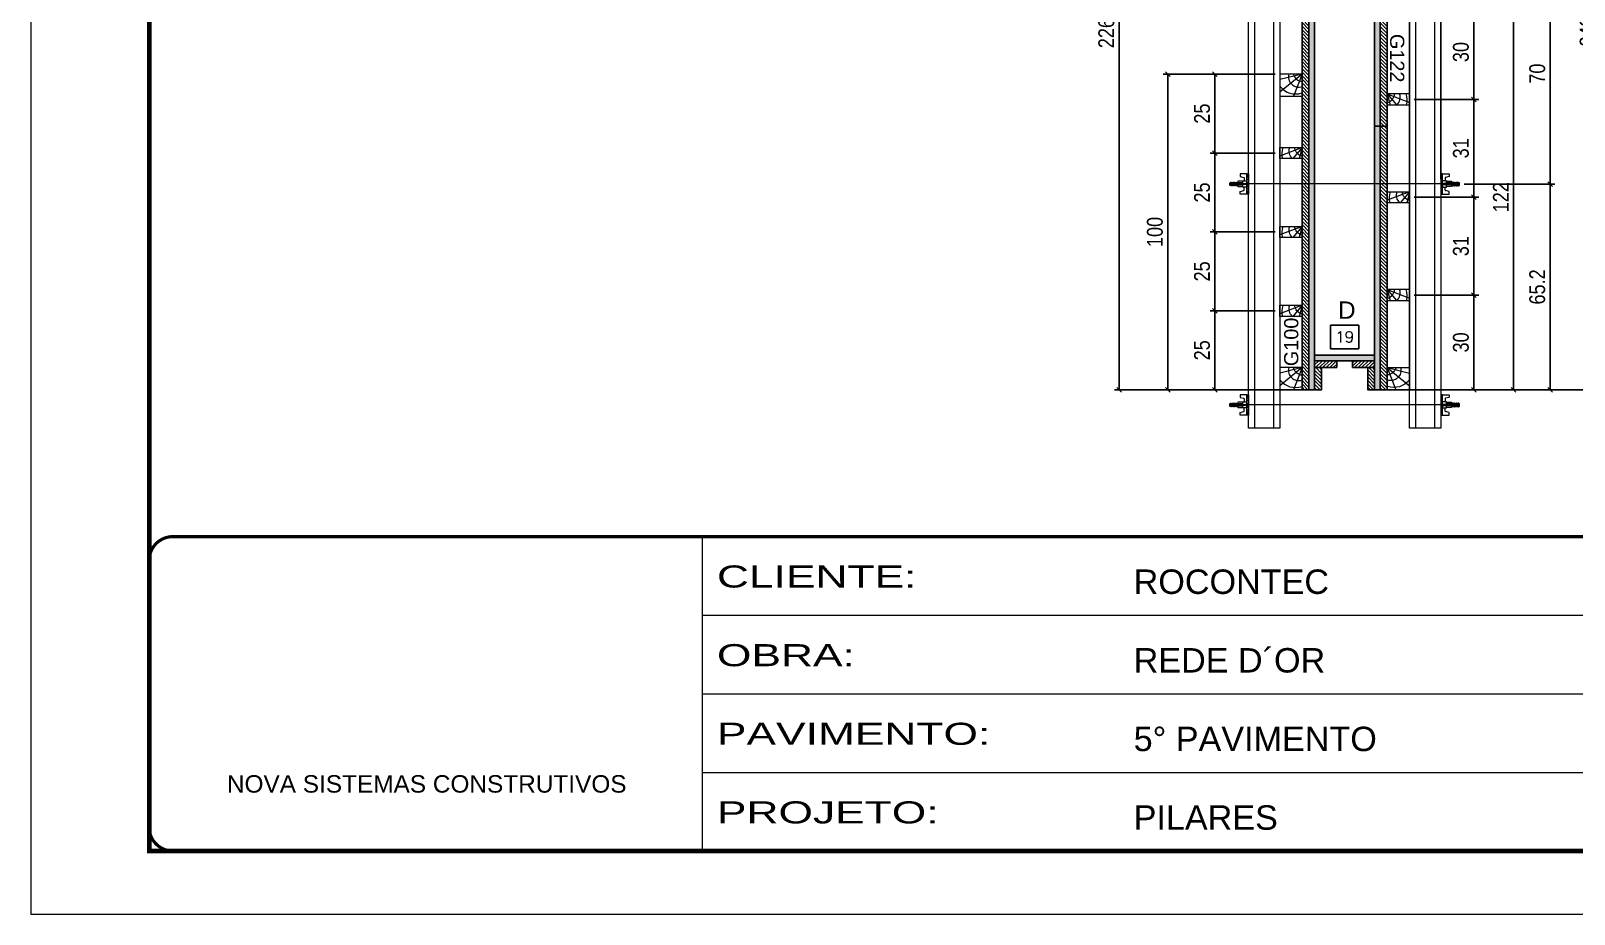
# Model space of a CAD drawing. Extents: x 28748 to 35002, y 14885 to 43501.
# Drawn here: x 28748 to 29726, y 28668 to 29228 of the extents above; entities that cross this region are included whole.
import ezdxf
from ezdxf.enums import TextEntityAlignment as Align

# ---------------------------------------------------------------- set-up
doc = ezdxf.new("R2010")
doc.units = 0
doc.linetypes.add('CONTINUO', pattern=[0])
doc.linetypes.add('DASHED', pattern=[0.75, 0.5, -0.25])
for name, color, linetype, lineweight in [('CONCRETO', 251, 'Continuous', 25), ('Folhas', 255, 'Continuous', 9), ('Hachura', 251, 'Continuous', 9), ('Madeira', 126, 'Continuous', 18), ('Perfil Metálico', 224, 'Continuous', 18), ('SARRAFO DE PRESSAO', 251, 'DASHED', 9), ('Texto Seção', 7, 'Continuous', 15)]:
    doc.layers.add(name, color=color, linetype=linetype, lineweight=lineweight)
for name, color, linetype in [('COTA', 241, 'Continuous'), ('MEIO_PONT', 93, 'Continuous'), ('Painéis', 200, 'Continuous'), ('SARRAFO', 251, 'Continuous'), ('TEXTO_GERAL', 7, 'Continuous')]:
    doc.layers.add(name, color=color, linetype=linetype)
doc.styles.add('ARIAL', font='arial.ttf')
doc.styles.add('COTA TECNICA 2X', font='techl___.ttf', dxfattribs={"height": 10})
doc.styles.add('ROMANS', font='romans.shx')
doc.styles.add('SANSSERIF', font='sas_____.pfb')
doc.styles.add('Tecnologia', font='')
doc.styles.get('Tecnologia').set_extended_font_data('Forgotten Futurist')
doc.dimstyles.new('Cota Seção interna', dxfattribs={"dimtxt": 7, "dimasz": 6, "dimexe": 0.18, "dimexo": 2, "dimgap": -4, "dimtad": 3, "dimdec": 1, "dimlfac": 0.5, "dimzin": 12, "dimdsep": 46, "dimtxsty": 'ROMANS', "dimblk": 'ARCHTICK', "dimcen": 0.09, "dimse1": 1, "dimse2": 1, "dimsd1": 1, "dimsd2": 1, "dimclrd": 180, "dimclre": 5, "dimclrt": 1, "dimadec": 0, "dimazin": 3, "dimtfac": 1, "dimtdec": 1, "dimtofl": 0, "dimtmove": 0, "dimatfit": 3, "dimldrblk": 'ARCHTICK', "dimfxl": 1, "dimtolj": 1, "dimtzin": 0, "dimarcsym": 0})
doc.dimstyles.new('SECAO PILAR', dxfattribs={"dimtxt": 10, "dimasz": 3, "dimexe": 3, "dimexo": 3, "dimgap": 3, "dimtad": 1, "dimdec": 1, "dimlfac": 0.5, "dimzin": 12, "dimdsep": 46, "dimtxsty": 'COTA TECNICA 2X', "dimblk1": 'OBLIQUE', "dimblk2": 'OBLIQUE', "dimsah": 1, "dimcen": 0.9, "dimclrd": 256, "dimclre": 256, "dimclrt": 256, "dimadec": 1, "dimazin": 3, "dimtfac": 1, "dimtdec": 1, "dimtmove": 0, "dimatfit": 3, "dimfxl": 1, "dimtolj": 1, "dimtzin": 12, "dimarcsym": 0})
pattern_1 = [(315, (53133.929, 19876.1973), (1.12253202, 1.12253202), [])]
pattern_2 = [(45, (39376.0727, 51909.9573), (-1.12253202, 1.12253202), [])]
pattern_3 = [(315, (53141.929, 20143.1973), (1.12253202, 1.12253202), [])]

# ---------------------------------------------------------------- blocks, each defined once
blk = doc.blocks.new('9999999999')
at = {"color": 30, "linetype": 'CONTINUO'}
for p, q in [((98564.56, 34230.21), (98564.56, 34429.45)), ((98564.56, 34379.64), (99583.98, 34379.64)), ((98564.56, 34329.83), (99487.98, 34329.83)), ((98564.56, 34280.02), (99487.98, 34280.02))]:
    blk.add_line(p, q, dxfattribs=at)
at = {"color": 30, "linetype": 'CONTINUO', "const_width": 2}
blk.add_lwpolyline([(99583.98, 34230.21), (99583.98, 34414.45, 0.414214), (99568.98, 34429.45), (98228.98, 34429.45, 0.414214), (98213.98, 34414.45), (98213.98, 34245.21, 0.414214), (98228.98, 34230.21), (99583.98, 34230.21)], format="xyb", dxfattribs=at)
at = {"layer": 'Folhas'}
blk.add_lwpolyline([(98138.98, 34190.21), (99623.98, 34190.21), (99623.98, 35240.21), (98138.98, 35240.21)], close=True, dxfattribs=at)
at = {"layer": 'Folhas', "color": 30, "const_width": 3}
blk.add_lwpolyline([(98213.98, 34230.21), (99583.98, 34230.21), (99583.98, 35200.21), (98213.98, 35200.21)], close=True, dxfattribs=at)
at = {"color": 7, "linetype": 'Continuous', "ltscale": 5, "style": 'ARIAL'}
for s, height, p in [('ROCONTEC', 15.483, (98837.68, 34393.13)), ('REDE D´OR', 15.483, (98837.68, 34343.32)), ('5° PAVIMENTO', 15.4829, (98837.68, 34293.51)), ('NOVA SISTEMAS CONSTRUTIVOS', 11.0592, (98263.19, 34267.21)), ('PILARES', 15.483, (98837.68, 34243.7))]:
    blk.add_text(s, height=height, dxfattribs=at).set_placement(p)
at = {"layer": 'Folhas', "color": 7, "style": 'Tecnologia', "width": 1.5}
for s, p in [('CLIENTE:', (98573.65, 34397.17)), ('OBRA:', (98573.65, 34347.31)), ('PAVIMENTO:', (98573.65, 34297.5)), ('PROJETO:', (98573.65, 34247.69))]:
    blk.add_text(s, height=14, dxfattribs=at).set_placement(p)
blk = doc.blocks.new('*D1001')
at = {"layer": 'COTA', "color": 180, "lineweight": -2, "transparency": 16777216}
for p, q in [((29589.71, 29041.15), (29571.71, 29041.15)), ((29571.71, 29041.15), (29571.71, 29026.15)), ((29589.71, 29026.15), (29589.71, 29041.15)), ((29571.71, 29026.15), (29589.71, 29026.15))]:
    blk.add_line(p, q, dxfattribs=at)
at = {"layer": 'Defpoints', "color": 0, "transparency": 16777216}
for p in [(29561.71, 29022.15), (29599.71, 29022.15), (29599.71, 29022.15)]:
    blk.add_point(p, dxfattribs=at)
at = {"layer": 'COTA', "color": 1, "transparency": 16777216, "insert": (29580.71, 29033.65), "char_height": 7, "attachment_point": 5, "style": 'ROMANS'}
blk.add_mtext('\\A1;19', dxfattribs=at)
blk = doc.blocks.new('_ArchTick')
at = {"color": 0, "linetype": 'ByBlock', "const_width": 0.15}
blk.add_lwpolyline([(-0.5, -0.5), (0.5, 0.5)], dxfattribs=at)
blk = doc.blocks.new('C')
at = {"layer": 'Hachura', "color": 0}
for p, q in [((0, 3.22), (0, -3.22)), ((0.45, 3.22), (0, 3.22)), ((0.46, 3.16), (0, 3.16)), ((0.46, 3.05), (0, 3.05)), ((0.46, 2.88), (0, 2.88)), ((0, 2.75), (0, -1.16)), ((0.46, 2.65), (0, 2.65)), ((0.46, 2.23), (0, 2.23)), ((0.46, 1.51), (0, 1.51)), ((0.39, 0.49), (0.17, 0.49)), ((0.45, -3.23), (0.45, 3.22)), ((0.45, 3.22), (2.58, 3.22)), ((1.74, 0.97), (0.45, 0.97)), ((1.45, 0.1), (0.45, 0.1)), ((1.35, 1.94), (1.35, 0.96)), ((2.58, 2.39), (1.47, 2.09)), ((1.74, -0.97), (1.74, 0.97)), ((1.74, 0.97), (1.74, 0.84)), ((1.74, 0.97), (1.74, 0.84)), ((1.74, 0.84), (3.35, 0.84)), ((3.35, 0.45), (1.74, 0.45)), ((2.58, 3.22), (2.58, 2.39)), ((3.32, 0.84), (3.32, -0.84)), ((3.35, 0.84), (3.35, -0.84)), ((3.68, 0.45), (3.35, 0.45)), ((3.84, -0.52), (3.35, 0.45)), ((3.35, 0.06), (3.67, -0.57)), ((3.68, 0.45), (4.16, -0.52)), ((3.72, 0.5), (4.25, -0.57)), ((4.37, -0.55), (3.83, 0.53)), ((4.15, 0.45), (3.93, 0.45)), ((4.42, -0.52), (3.93, 0.45)), ((4.15, 0.45), (4.26, 0.45)), ((4.26, 0.45), (4.74, -0.52)), ((4.3, 0.5), (4.83, -0.57)), ((4.95, -0.55), (4.41, 0.53)), ((4.51, 0.45), (4.84, 0.45)), ((5, -0.52), (4.51, 0.45)), ((4.84, 0.45), (5.32, -0.52)), ((4.88, 0.5), (5.41, -0.57)), ((5.53, -0.55), (4.99, 0.53)), ((5.58, -0.52), (5.09, 0.45)), ((5.42, 0.45), (5.09, 0.45)), ((5.58, -0.52), (5.09, 0.45)), ((5.42, 0.45), (5.74, -0.19)), ((5.46, 0.5), (5.74, -0.07)), ((5.74, 0.19), (5.57, 0.53)), ((5.74, 0.32), (5.68, 0.45)), ((5.68, 0.45), (5.74, 0.45)), ((5.74, 0.45), (5.9, 0.29)), ((5.74, 0.45), (5.74, -0.52)), ((5.9, -0.36), (5.9, 0.29)), ((0.45, 0), (0, 0)), ((0.46, -1.52), (0, -1.52)), ((0.46, -2.23), (0, -2.23)), ((0.46, -2.65), (0, -2.65)), ((0.46, -2.88), (0, -2.88)), ((0.46, -3.05), (0, -3.05)), ((0.46, -3.16), (0, -3.16)), ((0, -3.22), (2.57, -3.22)), ((0.08, -0.48), (0.29, -0.48)), ((0.29, -0.48), (0.4, -0.48)), ((0.45, 0), (0.45, -0.97)), ((0.45, -0.16), (1.45, -0.16)), ((0.45, -0.65), (0.45, -0.32)), ((0.45, -3.23), (0.45, -0.65)), ((0.45, -0.97), (1.74, -0.97)), ((1.35, -1.94), (1.35, -0.97)), ((2.58, -2.39), (1.47, -2.1)), ((3.35, -0.32), (1.74, -0.32)), ((3.35, -0.84), (1.74, -0.84)), ((2.58, -3.23), (2.58, -2.39)), ((3.35, -0.07), (3.58, -0.52)), ((3.35, -0.52), (3.58, -0.52)), ((3.84, -0.52), (4.16, -0.52)), ((4.42, -0.52), (4.74, -0.52)), ((4.63, -0.52), (4.74, -0.52)), ((5, -0.52), (5.32, -0.52)), ((5.58, -0.52), (5.74, -0.52)), ((5.74, -0.52), (5.9, -0.36)), ((5.74, -0.52), (5.74, -0.52))]:
    blk.add_line(p, q, dxfattribs=at)
for centre, radius, start, end in [((1.52, 1.94), 0.161, 104.7436, 180), ((1.44, -0.03), 0.129, 272.695, 87.305), ((3.81, 0.39), 0.143, 25.5688, 154.4312), ((4.39, 0.39), 0.143, 25.5688, 154.4312), ((4.97, 0.39), 0.143, 25.5688, 154.4312), ((5.55, 0.39), 0.143, 25.5688, 154.4312), ((0.17, -0.37), 0.174, 221.744, 317.8592), ((1.52, -1.94), 0.161, 180, 255.2564), ((3.71, -0.4), 0.174, 222.1408, 318.256), ((4.29, -0.4), 0.174, 222.1408, 318.256), ((4.87, -0.4), 0.174, 222.1408, 318.256), ((5.45, -0.4), 0.174, 222.1408, 318.256), ((5.61, -0.4), 0.174, 317.8592, 318.256)]:
    blk.add_arc(centre, radius, start, end, dxfattribs=at)
blk = doc.blocks.new('_Oblique')
at = {"color": 0, "linetype": 'ByBlock', "lineweight": -2}
blk.add_line((-0.5, -0.5), (0.5, 0.5), dxfattribs=at)
blk = doc.blocks.new('*D1892')
at = {"layer": 'COTA', "lineweight": -2, "transparency": 16777216}
for p, q in [((29610.71, 29498.15), (29745.79, 29498.15)), ((29742.79, 29000.15), (29742.79, 29498.15)), ((29610.75, 29000.15), (29745.79, 29000.15))]:
    blk.add_line(p, q, dxfattribs=at)
at = {"layer": 'Defpoints', "color": 0, "transparency": 16777216}
for p in [(29607.71, 29498.15), (29742.79, 29498.15), (29607.75, 29000.15)]:
    blk.add_point(p, dxfattribs=at)
at = {"layer": 'COTA', "lineweight": -2, "transparency": 16777216, "xscale": 3, "yscale": 3, "zscale": 3}
for p, rotation in [((29742.79, 29498.15), 90), ((29742.79, 29000.15), 270)]:
    blk.add_blockref('_Oblique', p, dxfattribs=dict(at, rotation=rotation))
at = {"layer": 'COTA', "transparency": 16777216, "insert": (29734.69, 29249.15), "char_height": 10, "attachment_point": 5, "rotation": 90, "style": 'COTA TECNICA 2X'}
blk.add_mtext('\\A1;249 PAINEL', dxfattribs=at)
blk = doc.blocks.new('*D1893')
at = {"layer": 'COTA', "lineweight": -2, "transparency": 16777216}
for p, q in [((29558.71, 29452.15), (29434.84, 29452.15)), ((29437.84, 29452.15), (29437.84, 29000.15)), ((29558.71, 29000.15), (29434.84, 29000.15))]:
    blk.add_line(p, q, dxfattribs=at)
at = {"layer": 'Defpoints', "color": 0, "transparency": 16777216}
for p in [(29561.71, 29452.15), (29437.84, 29000.15), (29561.71, 29000.15)]:
    blk.add_point(p, dxfattribs=at)
at = {"layer": 'COTA', "lineweight": -2, "transparency": 16777216, "xscale": 3, "yscale": 3, "zscale": 3}
for p, rotation in [((29437.84, 29452.15), 90), ((29437.84, 29000.15), 270)]:
    blk.add_blockref('_Oblique', p, dxfattribs=dict(at, rotation=rotation))
at = {"layer": 'COTA', "transparency": 16777216, "insert": (29429.73, 29226.15), "char_height": 10, "attachment_point": 5, "rotation": 90, "style": 'COTA TECNICA 2X'}
blk.add_mtext('\\A1;226', dxfattribs=at)
blk = doc.blocks.new('PONTALETE')
at = {"layer": 'Madeira'}
for q in [(2.71, 7), (7, 5.76), (7, 1.74)]:
    blk.add_line((0, 0), q, dxfattribs=at)
blk.add_lwpolyline([(0, 0), (7, 0), (7, 7), (0, 7)], close=True, dxfattribs=at)
for centre, radius, start, end in [((2.04, 0.06), 6.23, 37.2818, 109.0913), ((1.09, 0.9), 3.19, 343.603, 109.9847), ((-0.21, -0.78), 3.09, 14.6322, 86.0383)]:
    blk.add_arc(centre, radius, start, end, dxfattribs=at)
blk = doc.blocks.new('MEIO PONTALETE')
at = {"layer": 'Madeira'}
for q in [(2.71, 7), (3.5, 2.88), (3.5, 0.87)]:
    blk.add_line((0, 0), q, dxfattribs=at)
blk.add_lwpolyline([(0, 0), (3.5, 0), (3.5, 7), (0, 7)], close=True, dxfattribs=at)
for centre, radius, start, end in [((2.04, 0.06), 6.23, 76.4499, 109.0913), ((1.09, 0.9), 3.19, 40.9063, 109.9847), ((-0.21, -0.78), 3.09, 14.6322, 86.0383)]:
    blk.add_arc(centre, radius, start, end, dxfattribs=at)
blk = doc.blocks.new('*D990')
at = {"layer": 'COTA', "lineweight": -2, "transparency": 16777216}
for p, q in [((29624.75, 29060.15), (29665.62, 29060.15)), ((29662.62, 29000.15), (29662.62, 29060.15)), ((29624.75, 29000.15), (29665.62, 29000.15))]:
    blk.add_line(p, q, dxfattribs=at)
at = {"layer": 'Defpoints', "color": 0, "transparency": 16777216}
for p in [(29621.75, 29060.15), (29662.62, 29060.15), (29621.75, 29000.15)]:
    blk.add_point(p, dxfattribs=at)
at = {"layer": 'COTA', "lineweight": -2, "transparency": 16777216, "xscale": 3, "yscale": 3, "zscale": 3}
for p, rotation in [((29662.62, 29060.15), 90), ((29662.62, 29000.15), 270)]:
    blk.add_blockref('_Oblique', p, dxfattribs=dict(at, rotation=rotation))
at = {"layer": 'COTA', "transparency": 16777216, "insert": (29654.4, 29030.15), "char_height": 10, "attachment_point": 5, "rotation": 90, "style": 'COTA TECNICA 2X'}
blk.add_mtext('\\A1;30', dxfattribs=at)
blk = doc.blocks.new('*D991')
at = {"layer": 'COTA', "lineweight": -2, "transparency": 16777216}
for p, q in [((29624.75, 29122.15), (29665.62, 29122.15)), ((29662.62, 29060.15), (29662.62, 29122.15)), ((29624.75, 29060.15), (29665.62, 29060.15))]:
    blk.add_line(p, q, dxfattribs=at)
at = {"layer": 'Defpoints', "color": 0, "transparency": 16777216}
for p in [(29621.75, 29122.15), (29662.62, 29122.15), (29621.75, 29060.15)]:
    blk.add_point(p, dxfattribs=at)
at = {"layer": 'COTA', "lineweight": -2, "transparency": 16777216, "xscale": 3, "yscale": 3, "zscale": 3}
for p, rotation in [((29662.62, 29122.15), 90), ((29662.62, 29060.15), 270)]:
    blk.add_blockref('_Oblique', p, dxfattribs=dict(at, rotation=rotation))
at = {"layer": 'COTA', "transparency": 16777216, "insert": (29654.4, 29091.15), "char_height": 10, "attachment_point": 5, "rotation": 90, "style": 'COTA TECNICA 2X'}
blk.add_mtext('\\A1;31', dxfattribs=at)
blk = doc.blocks.new('*D992')
at = {"layer": 'COTA', "lineweight": -2, "transparency": 16777216}
for p, q in [((29624.75, 29184.15), (29665.62, 29184.15)), ((29662.62, 29122.15), (29662.62, 29184.15)), ((29624.75, 29122.15), (29665.62, 29122.15))]:
    blk.add_line(p, q, dxfattribs=at)
at = {"layer": 'Defpoints', "color": 0, "transparency": 16777216}
for p in [(29621.75, 29184.15), (29662.62, 29184.15), (29621.75, 29122.15)]:
    blk.add_point(p, dxfattribs=at)
at = {"layer": 'COTA', "lineweight": -2, "transparency": 16777216, "xscale": 3, "yscale": 3, "zscale": 3}
for p, rotation in [((29662.62, 29184.15), 90), ((29662.62, 29122.15), 270)]:
    blk.add_blockref('_Oblique', p, dxfattribs=dict(at, rotation=rotation))
at = {"layer": 'COTA', "transparency": 16777216, "insert": (29654.4, 29153.15), "char_height": 10, "attachment_point": 5, "rotation": 90, "style": 'COTA TECNICA 2X'}
blk.add_mtext('\\A1;31', dxfattribs=at)
blk = doc.blocks.new('*D993')
at = {"layer": 'COTA', "lineweight": -2, "transparency": 16777216}
for p, q in [((29624.75, 29244.15), (29665.62, 29244.15)), ((29662.62, 29184.15), (29662.62, 29244.15)), ((29624.75, 29184.15), (29665.62, 29184.15))]:
    blk.add_line(p, q, dxfattribs=at)
at = {"layer": 'Defpoints', "color": 0, "transparency": 16777216}
for p in [(29621.75, 29244.15), (29662.62, 29244.15), (29621.75, 29184.15)]:
    blk.add_point(p, dxfattribs=at)
at = {"layer": 'COTA', "lineweight": -2, "transparency": 16777216, "xscale": 3, "yscale": 3, "zscale": 3}
for p, rotation in [((29662.62, 29244.15), 90), ((29662.62, 29184.15), 270)]:
    blk.add_blockref('_Oblique', p, dxfattribs=dict(at, rotation=rotation))
at = {"layer": 'COTA', "transparency": 16777216, "insert": (29654.4, 29214.15), "char_height": 10, "attachment_point": 5, "rotation": 90, "style": 'COTA TECNICA 2X'}
blk.add_mtext('\\A1;30', dxfattribs=at)
blk = doc.blocks.new('*D994')
at = {"layer": 'COTA', "lineweight": -2, "transparency": 16777216}
for p, q in [((29624.75, 29244.15), (29690.74, 29244.15)), ((29687.74, 29000.15), (29687.74, 29244.15)), ((29624.75, 29000.15), (29690.74, 29000.15))]:
    blk.add_line(p, q, dxfattribs=at)
at = {"layer": 'Defpoints', "color": 0, "transparency": 16777216}
for p in [(29621.75, 29244.15), (29687.74, 29244.15), (29621.75, 29000.15)]:
    blk.add_point(p, dxfattribs=at)
at = {"layer": 'COTA', "lineweight": -2, "transparency": 16777216, "xscale": 3, "yscale": 3, "zscale": 3}
for p, rotation in [((29687.74, 29244.15), 90), ((29687.74, 29000.15), 270)]:
    blk.add_blockref('_Oblique', p, dxfattribs=dict(at, rotation=rotation))
at = {"layer": 'COTA', "transparency": 16777216, "insert": (29679.68, 29122.15), "char_height": 10, "attachment_point": 5, "rotation": 90, "style": 'COTA TECNICA 2X'}
blk.add_mtext('\\A1;122', dxfattribs=at)
blk = doc.blocks.new('*D1879')
at = {"layer": 'COTA', "lineweight": -2, "transparency": 16777216}
for p, q in [((29536.71, 29050.15), (29495.5, 29050.15)), ((29498.5, 29000.15), (29498.5, 29050.15)), ((29536.71, 29000.15), (29495.5, 29000.15))]:
    blk.add_line(p, q, dxfattribs=at)
at = {"layer": 'Defpoints', "color": 0, "transparency": 16777216}
for p in [(29498.5, 29050.15), (29539.71, 29050.15), (29539.71, 29000.15)]:
    blk.add_point(p, dxfattribs=at)
at = {"layer": 'COTA', "lineweight": -2, "transparency": 16777216, "xscale": 3, "yscale": 3, "zscale": 3}
for p, rotation in [((29498.5, 29050.15), 90), ((29498.5, 29000.15), 270)]:
    blk.add_blockref('_Oblique', p, dxfattribs=dict(at, rotation=rotation))
at = {"layer": 'COTA', "transparency": 16777216, "insert": (29490.39, 29025.15), "char_height": 10, "attachment_point": 5, "rotation": 90, "style": 'COTA TECNICA 2X'}
blk.add_mtext('\\A1;25', dxfattribs=at)
blk = doc.blocks.new('*D1880')
at = {"layer": 'COTA', "lineweight": -2, "transparency": 16777216}
for p, q in [((29536.71, 29100.15), (29495.5, 29100.15)), ((29498.5, 29050.15), (29498.5, 29100.15)), ((29536.71, 29050.15), (29495.5, 29050.15))]:
    blk.add_line(p, q, dxfattribs=at)
at = {"layer": 'Defpoints', "color": 0, "transparency": 16777216}
for p in [(29498.5, 29100.15), (29539.71, 29100.15), (29539.71, 29050.15)]:
    blk.add_point(p, dxfattribs=at)
at = {"layer": 'COTA', "lineweight": -2, "transparency": 16777216, "xscale": 3, "yscale": 3, "zscale": 3}
for p, rotation in [((29498.5, 29100.15), 90), ((29498.5, 29050.15), 270)]:
    blk.add_blockref('_Oblique', p, dxfattribs=dict(at, rotation=rotation))
at = {"layer": 'COTA', "transparency": 16777216, "insert": (29490.39, 29075.15), "char_height": 10, "attachment_point": 5, "rotation": 90, "style": 'COTA TECNICA 2X'}
blk.add_mtext('\\A1;25', dxfattribs=at)
blk = doc.blocks.new('*D1881')
at = {"layer": 'COTA', "linetype": 'ByBlock', "lineweight": -2, "transparency": 16777216}
for p, q in [((29536.71, 29150.15), (29495.5, 29150.15)), ((29498.5, 29100.15), (29498.5, 29150.15)), ((29536.71, 29100.15), (29495.5, 29100.15))]:
    blk.add_line(p, q, dxfattribs=at)
at = {"layer": 'Defpoints', "color": 0, "linetype": 'ByBlock', "transparency": 16777216}
for p in [(29498.5, 29150.15), (29539.71, 29150.15), (29539.71, 29100.15)]:
    blk.add_point(p, dxfattribs=at)
at = {"layer": 'COTA', "linetype": 'ByBlock', "lineweight": -2, "transparency": 16777216, "xscale": 3, "yscale": 3, "zscale": 3}
for p, rotation in [((29498.5, 29150.15), 90), ((29498.5, 29100.15), 270)]:
    blk.add_blockref('_Oblique', p, dxfattribs=dict(at, rotation=rotation))
at = {"layer": 'COTA', "linetype": 'ByBlock', "transparency": 16777216, "insert": (29490.39, 29125.15), "char_height": 10, "attachment_point": 5, "rotation": 90, "style": 'COTA TECNICA 2X'}
blk.add_mtext('\\A1;25', dxfattribs=at)
blk = doc.blocks.new('*D1882')
at = {"layer": 'COTA', "linetype": 'ByBlock', "lineweight": -2, "transparency": 16777216}
for p, q in [((29536.71, 29200.15), (29495.5, 29200.15)), ((29498.5, 29150.15), (29498.5, 29200.15)), ((29536.71, 29150.15), (29495.5, 29150.15))]:
    blk.add_line(p, q, dxfattribs=at)
at = {"layer": 'Defpoints', "color": 0, "linetype": 'ByBlock', "transparency": 16777216}
for p in [(29498.5, 29200.15), (29539.71, 29200.15), (29539.71, 29150.15)]:
    blk.add_point(p, dxfattribs=at)
at = {"layer": 'COTA', "linetype": 'ByBlock', "lineweight": -2, "transparency": 16777216, "xscale": 3, "yscale": 3, "zscale": 3}
for p, rotation in [((29498.5, 29200.15), 90), ((29498.5, 29150.15), 270)]:
    blk.add_blockref('_Oblique', p, dxfattribs=dict(at, rotation=rotation))
at = {"layer": 'COTA', "linetype": 'ByBlock', "transparency": 16777216, "insert": (29490.39, 29175.15), "char_height": 10, "attachment_point": 5, "rotation": 90, "style": 'COTA TECNICA 2X'}
blk.add_mtext('\\A1;25', dxfattribs=at)
blk = doc.blocks.new('*D1887')
at = {"layer": 'COTA', "lineweight": -2, "transparency": 16777216}
for p, q in [((29536.71, 29200.15), (29465.63, 29200.15)), ((29468.63, 29200.15), (29468.63, 29000.15)), ((29536.71, 29000.15), (29465.63, 29000.15))]:
    blk.add_line(p, q, dxfattribs=at)
at = {"layer": 'Defpoints', "color": 0, "transparency": 16777216}
for p in [(29539.71, 29200.15), (29468.63, 29000.15), (29539.71, 29000.15)]:
    blk.add_point(p, dxfattribs=at)
at = {"layer": 'COTA', "lineweight": -2, "transparency": 16777216, "xscale": 3, "yscale": 3, "zscale": 3}
for p, rotation in [((29468.63, 29200.15), 90), ((29468.63, 29000.15), 270)]:
    blk.add_blockref('_Oblique', p, dxfattribs=dict(at, rotation=rotation))
at = {"layer": 'COTA', "transparency": 16777216, "insert": (29460.52, 29100.15), "char_height": 10, "attachment_point": 5, "rotation": 90, "style": 'COTA TECNICA 2X'}
blk.add_mtext('\\A1;100', dxfattribs=at)
blk = doc.blocks.new('*D1898')
at = {"layer": 'COTA', "linetype": 'ByBlock', "lineweight": -2, "transparency": 16777216}
for p, q in [((29509.68, 29554.98), (29509.68, 29592.75)), ((29509.68, 29589.75), (29621.75, 29589.75)), ((29621.75, 29003.15), (29621.75, 29592.75))]:
    blk.add_line(p, q, dxfattribs=at)
at = {"layer": 'Defpoints', "color": 0, "linetype": 'ByBlock', "transparency": 16777216}
for p in [(29621.75, 29589.75), (29509.68, 29551.98), (29621.75, 29000.15)]:
    blk.add_point(p, dxfattribs=at)
at = {"layer": 'COTA', "linetype": 'ByBlock', "lineweight": -2, "transparency": 16777216, "xscale": 3, "yscale": 3, "zscale": 3, "rotation": 180}
blk.add_blockref('_Oblique', (29509.68, 29589.75), dxfattribs=at)
at = {"layer": 'COTA', "linetype": 'ByBlock', "lineweight": -2, "transparency": 16777216, "xscale": 3, "yscale": 3, "zscale": 3}
blk.add_blockref('_Oblique', (29621.75, 29589.75), dxfattribs=at)
at = {"layer": 'COTA', "linetype": 'ByBlock', "transparency": 16777216, "insert": (29565.72, 29597.86), "char_height": 10, "attachment_point": 5, "style": 'COTA TECNICA 2X'}
blk.add_mtext('\\A1;56', dxfattribs=at)
blk = doc.blocks.new('*D1899')
at = {"layer": 'COTA', "linetype": 'ByBlock', "lineweight": -2, "transparency": 16777216}
for p, q in [((29621.75, 29003.15), (29621.75, 29592.75)), ((29621.75, 29589.75), (29641.71, 29589.75)), ((29641.71, 29133.55), (29641.71, 29592.75))]:
    blk.add_line(p, q, dxfattribs=at)
at = {"layer": 'Defpoints', "color": 0, "linetype": 'ByBlock', "transparency": 16777216}
for p in [(29641.71, 29589.75), (29641.71, 29130.55), (29621.75, 29000.15)]:
    blk.add_point(p, dxfattribs=at)
at = {"layer": 'COTA', "linetype": 'ByBlock', "lineweight": -2, "transparency": 16777216, "xscale": 3, "yscale": 3, "zscale": 3, "rotation": 180}
blk.add_blockref('_Oblique', (29621.75, 29589.75), dxfattribs=at)
at = {"layer": 'COTA', "linetype": 'ByBlock', "lineweight": -2, "transparency": 16777216, "xscale": 3, "yscale": 3, "zscale": 3}
blk.add_blockref('_Oblique', (29641.71, 29589.75), dxfattribs=at)
at = {"layer": 'COTA', "linetype": 'ByBlock', "transparency": 16777216, "insert": (29631.73, 29597.85), "char_height": 10, "attachment_point": 5, "style": 'COTA TECNICA 2X'}
blk.add_mtext('\\A1;10', dxfattribs=at)
blk = doc.blocks.new('*D1900')
at = {"layer": 'COTA', "lineweight": -2, "transparency": 16777216}
for p, q in [((29656.5, 29130.48), (29713.87, 29130.48)), ((29710.87, 29000.15), (29710.87, 29130.48)), ((29624.75, 29000.15), (29713.87, 29000.15))]:
    blk.add_line(p, q, dxfattribs=at)
at = {"layer": 'Defpoints', "color": 0, "transparency": 16777216}
for p in [(29653.5, 29130.48), (29710.87, 29130.48), (29621.75, 29000.15)]:
    blk.add_point(p, dxfattribs=at)
at = {"layer": 'COTA', "lineweight": -2, "transparency": 16777216, "xscale": 3, "yscale": 3, "zscale": 3}
for p, rotation in [((29710.87, 29130.48), 90), ((29710.87, 29000.15), 270)]:
    blk.add_blockref('_Oblique', p, dxfattribs=dict(at, rotation=rotation))
at = {"layer": 'COTA', "transparency": 16777216, "insert": (29702.76, 29065.31), "char_height": 10, "attachment_point": 5, "rotation": 90, "style": 'COTA TECNICA 2X'}
blk.add_mtext('\\A1;65.2', dxfattribs=at)
blk = doc.blocks.new('*D1901')
at = {"layer": 'COTA', "linetype": 'ByBlock', "lineweight": -2, "transparency": 16777216}
for p, q in [((29656.51, 29270.48), (29713.87, 29270.48)), ((29710.87, 29130.48), (29710.87, 29270.48)), ((29656.5, 29130.48), (29713.87, 29130.48))]:
    blk.add_line(p, q, dxfattribs=at)
at = {"layer": 'Defpoints', "color": 0, "linetype": 'ByBlock', "transparency": 16777216}
for p in [(29653.51, 29270.48), (29710.87, 29270.48), (29653.5, 29130.48)]:
    blk.add_point(p, dxfattribs=at)
at = {"layer": 'COTA', "linetype": 'ByBlock', "lineweight": -2, "transparency": 16777216, "xscale": 3, "yscale": 3, "zscale": 3}
for p, rotation in [((29710.87, 29270.48), 90), ((29710.87, 29130.48), 270)]:
    blk.add_blockref('_Oblique', p, dxfattribs=dict(at, rotation=rotation))
at = {"layer": 'COTA', "linetype": 'ByBlock', "transparency": 16777216, "insert": (29702.76, 29200.48), "char_height": 10, "attachment_point": 5, "rotation": 90, "style": 'COTA TECNICA 2X'}
blk.add_mtext('\\A1;70', dxfattribs=at)

msp = doc.modelspace()

# ---------------------------------------------------------------- hatches: boundary and pattern name
at = {"layer": 'Hachura'}
h = msp.add_hatch(color=256, dxfattribs=at)
h.dxf.hatch_style = 1
h.paths.add_polyline_path([(29599.71, 29498.15), (29599.71, 29000.15), (29603.31, 29000.15), (29603.31, 29498.15)])
h = msp.add_hatch(dxfattribs=at)
h.set_pattern_fill('ANSI31', color=256, scale=0.5, angle=270, style=0)
h.set_pattern_definition(pattern_3)
h.paths.add_polyline_path([(29603.31, 29498.15), (29607.71, 29498.15), (29607.71, 29000.15), (29603.31, 29000.15)])
h = msp.add_hatch(dxfattribs=at)
h.set_pattern_fill('ANSI31', color=256, scale=0.5, angle=270, style=0)
h.set_pattern_definition(pattern_3)
h.paths.add_polyline_path([(29558.11, 29452.15), (29553.71, 29452.15), (29553.71, 29000.15), (29558.11, 29000.15)])
h = msp.add_hatch(color=256, dxfattribs=at)
h.dxf.hatch_style = 1
h.paths.add_polyline_path([(29561.71, 29452.15), (29561.71, 29000.15), (29558.11, 29000.15), (29558.11, 29452.15)])
h = msp.add_hatch(color=256, dxfattribs=at)
h.dxf.hatch_style = 1
h.paths.add_polyline_path([(29599.71, 29018.55), (29599.71, 29022.15), (29561.71, 29022.15), (29561.71, 29018.55)])
h = msp.add_hatch(dxfattribs=at)
h.set_pattern_fill('ANSI31', color=256, scale=0.5, angle=360, style=0)
h.set_pattern_definition(pattern_2)
h.paths.add_polyline_path([(29561.71, 29018.55), (29561.71, 29014.15), (29575.71, 29014.15), (29575.71, 29018.55)])
h = msp.add_hatch(dxfattribs=at)
h.set_pattern_fill('ANSI31', color=256, scale=0.5, angle=270, style=0)
h.set_pattern_definition(pattern_1)
h.paths.add_polyline_path([(29566.11, 29014.15), (29561.71, 29014.15), (29561.71, 29000.15), (29566.11, 29000.15)])
h = msp.add_hatch(dxfattribs=at)
h.set_pattern_fill('ANSI31', color=256, scale=0.5, angle=360, style=0)
h.set_pattern_definition(pattern_2)
h.paths.add_polyline_path([(29599.71, 29018.55), (29599.71, 29014.15), (29585.71, 29014.15), (29585.71, 29018.55)])
h = msp.add_hatch(dxfattribs=at)
h.set_pattern_fill('ANSI31', color=256, scale=0.5, angle=270, style=0)
h.set_pattern_definition(pattern_1)
h.paths.add_polyline_path([(29595.31, 29014.15), (29599.71, 29014.15), (29599.71, 29000.15), (29595.31, 29000.15)])

# ---------------------------------------------------------------- linework, layer by layer
at = {"layer": 'CONCRETO', "color": 2}
msp.add_lwpolyline([(29599.71, 29022.15), (29561.71, 29022.15), (29561.71, 29460.15), (29063.71, 29460.15), (29063.71, 29498.15), (29599.71, 29498.15)], close=True, dxfattribs=at)
at = {"layer": 'Hachura'}
for p, q in [((29652.5, 29130.55), (29512.7, 29130.54)), ((29652.51, 28990.55), (29512.71, 28990.54))]:
    msp.add_line(p, q, dxfattribs=at)
at = {"layer": 'Madeira'}
for points in [[(29621.75, 29244.15), (29607.75, 29244.15), (29607.75, 29000.15), (29621.75, 29000.15)], [(29539.71, 29000.15), (29553.71, 29000.15), (29553.71, 29200.15), (29539.71, 29200.15)]]:
    msp.add_lwpolyline(points, close=True, dxfattribs=at)
at = {"layer": 'Painéis'}
msp.add_line((29599.71, 29167.15), (29608.11, 29167.15), dxfattribs=at)
for points in [[(29599.71, 29498.15), (29599.71, 29000.15), (29603.31, 29000.15), (29603.31, 29498.15)], [(29561.71, 29452.15), (29561.71, 29000.15), (29558.11, 29000.15), (29558.11, 29452.15)], [(29599.71, 29018.55), (29599.71, 29022.15), (29561.71, 29022.15), (29561.71, 29018.55)]]:
    msp.add_lwpolyline(points, close=True, dxfattribs=at)
at = {"layer": 'Perfil Metálico'}
for points in [[(29621.71, 29546.05), (29641.71, 29546.05), (29641.71, 28975.78), (29621.71, 28975.78)], [(29637.71, 28975.78), (29625.71, 28975.78), (29625.71, 29546.05), (29637.71, 29546.05)], [(29519.71, 29438.15), (29539.71, 29438.15), (29539.71, 28975.78), (29519.71, 28975.78)], [(29535.71, 28975.78), (29523.71, 28975.78), (29523.71, 29438.15), (29535.71, 29438.15)]]:
    msp.add_lwpolyline(points, close=True, dxfattribs=at)
at = {"layer": 'SARRAFO'}
msp.add_line((29607.71, 29498.15), (29607.75, 29000.15), dxfattribs=at)
msp.add_lwpolyline([(29607.75, 29000.15), (29599.71, 29000.15), (29599.71, 29498.15), (29607.71, 29498.15)], dxfattribs=at)
for points in [[(29558.11, 29452.15), (29558.11, 29000.15), (29553.71, 29000.15), (29553.71, 29452.15)], [(29575.71, 29014.15), (29561.71, 29014.15), (29561.71, 29018.55), (29575.71, 29018.55)], [(29561.71, 29000.15), (29561.71, 29014.15), (29566.11, 29014.15), (29566.11, 29000.15)], [(29585.71, 29014.15), (29599.71, 29014.15), (29599.71, 29018.55), (29585.71, 29018.55)], [(29599.71, 29000.15), (29599.71, 29014.15), (29595.31, 29014.15), (29595.31, 29000.15)]]:
    msp.add_lwpolyline(points, close=True, dxfattribs=at)

# ---------------------------------------------------------------- block references
at = {"layer": 'Hachura', "linetype": 'Continuous', "yscale": 2, "zscale": 2}
for p, xscale in [((29519.7, 29130.55), -2), ((29641.7, 29130.55), 2), ((29519.71, 28990.55), -2), ((29641.71, 28990.55), 2)]:
    msp.add_blockref('C', p, dxfattribs=dict(at, xscale=xscale))
at = {"layer": 'Madeira'}
for name, p, xscale, yscale, zscale, rotation in [('MEIO PONTALETE', (29607.75, 29187.65), 1.999999997962732, 1.999999997962732, 1.999999997962732, 270), ('MEIO PONTALETE', (29621.75, 29125.65), -1.999999997962732, 1.999999997962732, 1.999999997962732, 90), ('MEIO PONTALETE', (29607.75, 29063.65), 1.999999997962732, 1.999999997962732, 1.999999997962732, 270), ('PONTALETE', (29607.75, 29014.15), -2, 2, 2, 180)]:
    msp.add_blockref(name, p, dxfattribs=dict(at, xscale=xscale, yscale=yscale, zscale=zscale, rotation=rotation))
at = {"layer": 'MEIO_PONT'}
for name, p, xscale, yscale, zscale, rotation in [('PONTALETE', (29553.71, 29200.15), 2, 2, 2, 180), ('MEIO PONTALETE', (29553.71, 29153.65), -1.999999997962732, 1.999999997962732, 1.999999997962732, 90), ('MEIO PONTALETE', (29553.71, 29103.65), -1.999999997962732, 1.999999997962732, 1.999999997962732, 90), ('MEIO PONTALETE', (29553.71, 29053.65), -1.999999997962732, 1.999999997962732, 1.999999997962732, 90), ('PONTALETE', (29553.71, 29014.15), 2, 2, 2, 180)]:
    msp.add_blockref(name, p, dxfattribs=dict(at, xscale=xscale, yscale=yscale, zscale=zscale, rotation=rotation))
at = {"layer": 'SARRAFO DE PRESSAO', "color": 6, "linetype": 'ByBlock'}
msp.add_blockref('9999999999', (-69390.64, -5522.36), dxfattribs=at)

# ---------------------------------------------------------------- texts
at = {"layer": 'Texto Seção', "color": 0, "linetype": 'Continuous', "style": 'SANSSERIF'}
msp.add_text('G100', height=9, rotation=90, dxfattribs=at).set_placement((29546.85, 29015.09), align=Align.MIDDLE_LEFT)
at = {"layer": 'TEXTO_GERAL', "color": 0, "linetype": 'Continuous', "style": 'SANSSERIF'}
msp.add_text('G122', height=9, rotation=270, dxfattribs=at).set_placement((29613.99, 29225.65), align=Align.MIDDLE_LEFT)
at = {"layer": 'TEXTO_GERAL', "style": 'ARIAL'}
msp.add_text('D', height=11, dxfattribs=at).set_placement((29582.11, 29050.62), align=Align.MIDDLE_CENTER)

# ---------------------------------------------------------------- dimensions: what is measured, and where the dimension line sits
at = {"layer": 'COTA', "linetype": 'ByBlock'}
for base, p1, p2, picture, middle in [((29621.75, 29589.75), (29509.68, 29551.98), (29621.75, 29000.15), '*D1898', (29565.72, 29597.86)), ((29641.71, 29589.75), (29621.75, 29000.15), (29641.71, 29130.55), '*D1899', (29631.73, 29597.85))]:
    dim = msp.add_linear_dim(base=base, p1=p1, p2=p2, dimstyle='SECAO PILAR', override={"dimtmove": 1}, dxfattribs=at)
    dim.commit()
    dim.dimension.update_dxf_attribs({"geometry": picture, "text_midpoint": middle})
at = {"layer": 'COTA'}
dim = msp.add_linear_dim(base=(29742.79, 29498.15), p1=(29607.75, 29000.15), p2=(29607.71, 29498.15), angle=90, text='<> PAINEL', dimstyle='SECAO PILAR', dxfattribs=at)
dim.commit()
dim.dimension.update_dxf_attribs({"geometry": '*D1892', "text_midpoint": (29734.69, 29249.15)})
for base, p1, p2, picture, middle in [((29437.84, 29000.15), (29561.71, 29452.15), (29561.71, 29000.15), '*D1893', (29429.73, 29226.15)), ((29662.62, 29244.15), (29621.75, 29184.15), (29621.75, 29244.15), '*D993', (29654.4, 29214.15)), ((29687.74, 29244.15), (29621.75, 29000.15), (29621.75, 29244.15), '*D994', (29679.68, 29122.15)), ((29468.63, 29000.15), (29539.71, 29200.15), (29539.71, 29000.15), '*D1887', (29460.52, 29100.15)), ((29662.62, 29184.15), (29621.75, 29122.15), (29621.75, 29184.15), '*D992', (29654.4, 29153.15)), ((29710.87, 29130.48), (29621.75, 29000.15), (29653.5, 29130.48), '*D1900', (29702.76, 29065.31)), ((29662.62, 29122.15), (29621.75, 29060.15), (29621.75, 29122.15), '*D991', (29654.4, 29091.15)), ((29498.5, 29100.15), (29539.71, 29050.15), (29539.71, 29100.15), '*D1880', (29490.39, 29075.15)), ((29662.62, 29060.15), (29621.75, 29000.15), (29621.75, 29060.15), '*D990', (29654.4, 29030.15)), ((29498.5, 29050.15), (29539.71, 29000.15), (29539.71, 29050.15), '*D1879', (29490.39, 29025.15))]:
    dim = msp.add_linear_dim(base=base, p1=p1, p2=p2, angle=90, dimstyle='SECAO PILAR', dxfattribs=at)
    dim.commit()
    dim.dimension.update_dxf_attribs({"geometry": picture, "text_midpoint": middle})
at = {"layer": 'COTA', "linetype": 'ByBlock'}
for base, p1, p2, picture, middle in [((29710.87, 29270.48), (29653.5, 29130.48), (29653.51, 29270.48), '*D1901', (29702.76, 29200.48)), ((29498.5, 29200.15), (29539.71, 29150.15), (29539.71, 29200.15), '*D1882', (29490.39, 29175.15)), ((29498.5, 29150.15), (29539.71, 29100.15), (29539.71, 29150.15), '*D1881', (29490.39, 29125.15))]:
    dim = msp.add_linear_dim(base=base, p1=p1, p2=p2, angle=90, dimstyle='SECAO PILAR', override={"dimtmove": 1}, dxfattribs=at)
    dim.commit()
    dim.dimension.update_dxf_attribs({"geometry": picture, "text_midpoint": middle})
at = {"layer": 'COTA'}
dim = msp.add_linear_dim(base=(29599.71, 29022.15), p1=(29561.71, 29022.15), p2=(29599.71, 29022.15), dimstyle='Cota Seção interna', dxfattribs=at)
dim.commit()
dim.dimension.update_dxf_attribs({"geometry": '*D1001', "text_midpoint": (29580.71, 29022.15), "dimtype": 160})

doc.saveas('drawing.dxf')
